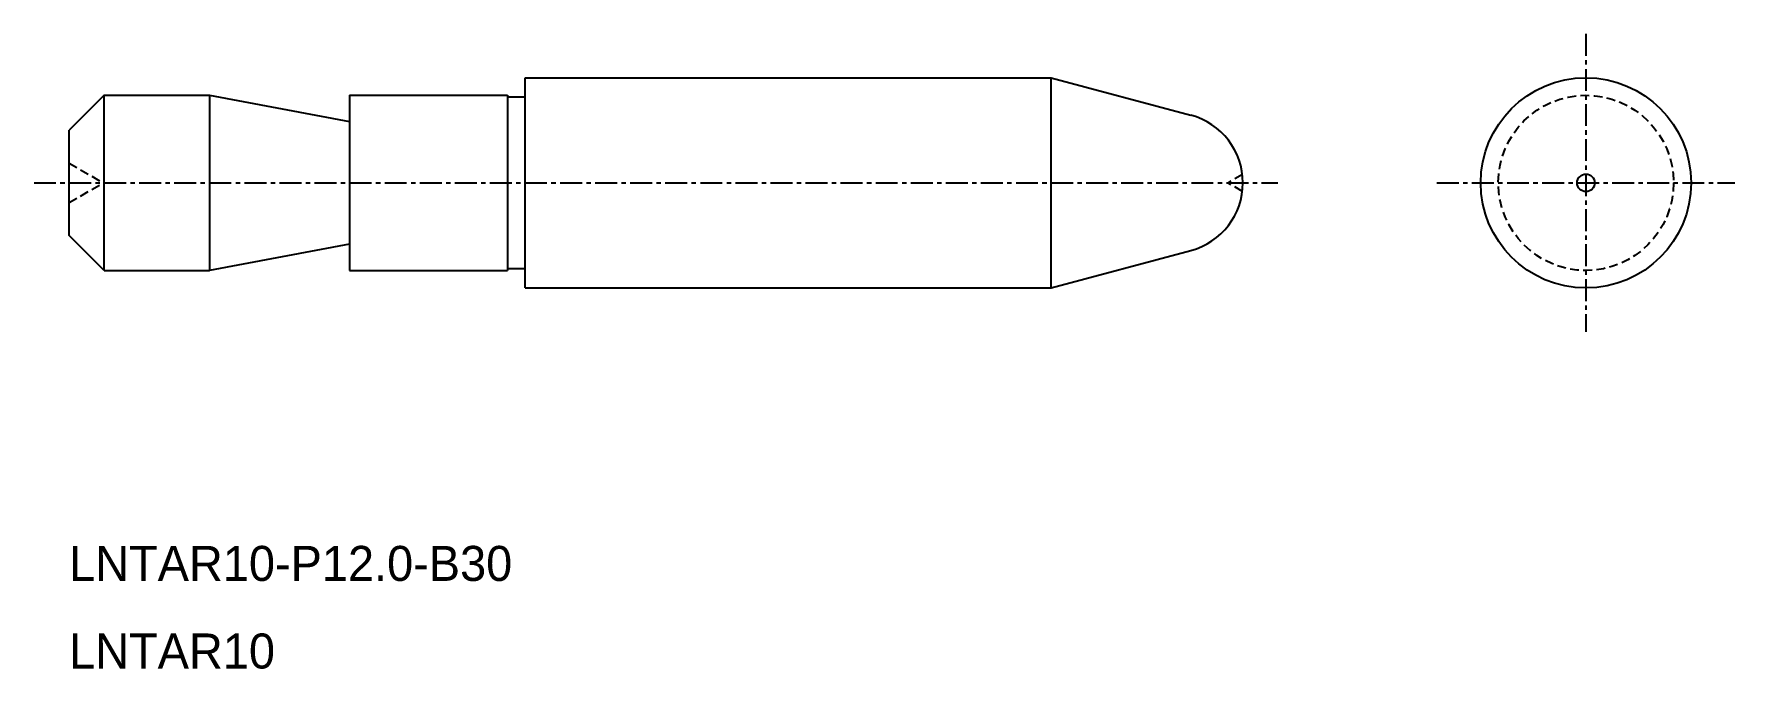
# Model space of a CAD drawing. Extents: x -1880.5 to -1783.5, y -1100.7 to -1064.5.
import ezdxf

# ---------------------------------------------------------------- set-up
doc = ezdxf.new("R2010")
doc.units = 0
doc.linetypes.add('CENTER', pattern=[2, 1.25, -0.25, 0.25, -0.25])
doc.linetypes.add('DASHED', pattern=[0.75, 0.5, -0.25])
doc.layers.get('0').update_dxf_attribs({"linetype": 'CONTINUOUS'})
doc.layers.add('CENTER', color=1, linetype='CENTER')

msp = doc.modelspace()

# ---------------------------------------------------------------- linework, layer by layer
at = {"color": 7, "linetype": 'CONTINUOUS'}
for p, q in [((-1852.526, -1066.965), (-1822.526, -1066.965)), ((-1852.526, -1078.965), (-1852.526, -1066.965)), ((-1822.526, -1078.965), (-1822.526, -1066.965)), ((-1822.526, -1066.965), (-1814.553, -1069.102)), ((-1876.526, -1067.965), (-1878.526, -1069.965)), ((-1876.526, -1067.965), (-1870.526, -1067.965)), ((-1870.526, -1067.965), (-1870.526, -1077.965)), ((-1870.526, -1067.965), (-1862.526, -1069.465)), ((-1862.526, -1067.965), (-1862.526, -1077.965)), ((-1862.526, -1067.965), (-1853.526, -1067.965)), ((-1853.526, -1067.965), (-1853.526, -1077.965)), ((-1878.526, -1075.965), (-1878.526, -1069.965)), ((-1876.526, -1077.965), (-1878.526, -1075.965)), ((-1862.526, -1076.465), (-1870.526, -1077.965)), ((-1822.526, -1078.965), (-1814.553, -1076.829)), ((-1876.526, -1077.965), (-1870.526, -1077.965)), ((-1862.526, -1077.965), (-1853.526, -1077.965)), ((-1852.526, -1078.965), (-1822.526, -1078.965))]:
    msp.add_line(p, q, dxfattribs=at)
at = {"color": 3, "linetype": 'DASHED'}
for p, q in [((-1878.526, -1071.84), (-1876.577, -1072.965)), ((-1811.617, -1072.482), (-1812.454, -1072.965)), ((-1878.526, -1074.09), (-1876.577, -1072.965)), ((-1811.617, -1073.448), (-1812.454, -1072.965))]:
    msp.add_line(p, q, dxfattribs=at)
at = {"color": 7, "linetype": 'CONTINUOUS'}
for points in [[(-1852.526, -1068.065), (-1853.526, -1068.065)], [(-1852.526, -1077.865), (-1853.526, -1077.865)]]:
    msp.add_lwpolyline(points, dxfattribs=at)
at = {"color": 3, "linetype": 'DASHED'}
msp.add_circle((-1792.026, -1072.965), 5, dxfattribs=at)
at = {"color": 7, "linetype": 'CONTINUOUS'}
msp.add_arc((-1815.588, -1072.965), 4, 285, 75, dxfattribs=at)
at = {"layer": 'CENTER', "color": 1, "linetype": 'CENTER'}
for p, q in [((-1792.026, -1064.465), (-1792.026, -1081.465)), ((-1880.526, -1072.965), (-1809.588, -1072.965)), ((-1800.526, -1072.965), (-1783.526, -1072.965))]:
    msp.add_line(p, q, dxfattribs=at)
at = {"layer": 'CENTER', "color": 7, "linetype": 'CONTINUOUS'}
msp.add_line((-1876.526, -1077.965), (-1876.526, -1067.965), dxfattribs=at)
for radius in [6, 0.5]:
    msp.add_circle((-1792.026, -1072.965), radius, dxfattribs=at)

# ---------------------------------------------------------------- texts
at = {"color": 7, "linetype": 'CONTINUOUS'}
for s, p in [('LNTAR10-P12.0-B30', (-1878.526, -1095.687)), ('LNTAR10', (-1878.526, -1100.687))]:
    msp.add_text(s, height=2, dxfattribs=at).set_placement(p)

doc.saveas('drawing.dxf')
